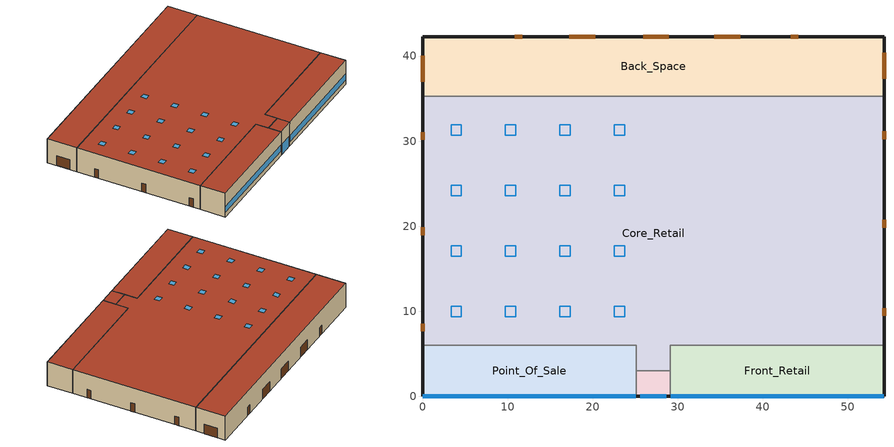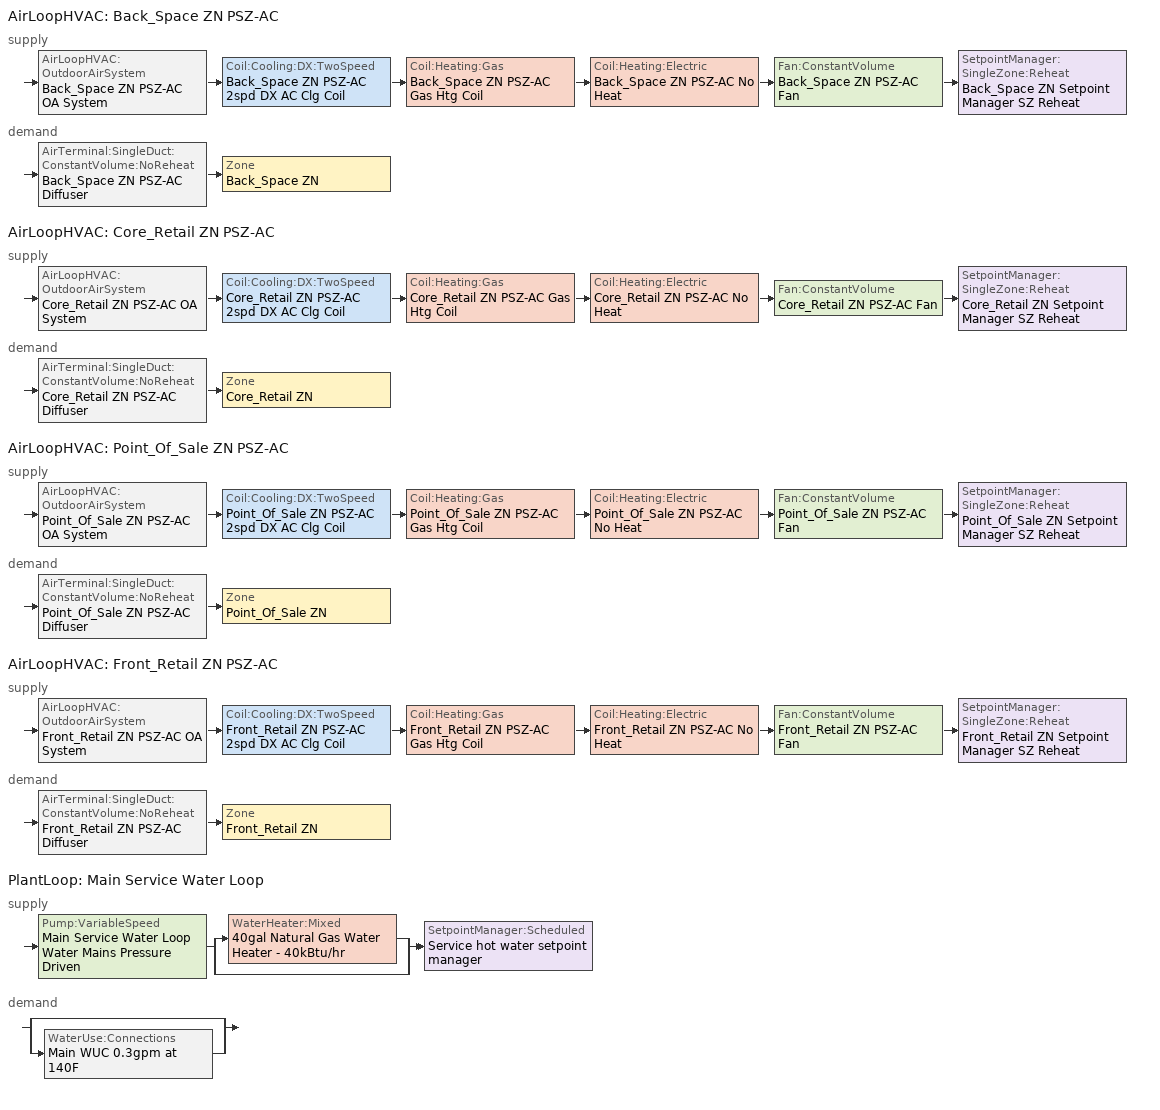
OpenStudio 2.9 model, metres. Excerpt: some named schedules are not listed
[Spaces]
Core_Retail
 floor ground: 54.27,35.27 54.27,6 29.14,6 29.14,3 25.14,3 25.14,6 0,6 0,35.27 z0
 wall outside: 54.27,6 54.27,35.27 / 0,35.27 0,6 z0:6.1
 wall to Back_Space: 54.27,35.27 0,35.27 z0:6.1
 wall to Front_Entry: 25.14,3 29.14,3 z0:6.1
 wall to Point_Of_Sale: 0,6 25.14,6 25.14,3 z0:6.1
 wall to Front_Retail: 29.14,3 29.14,6 54.27,6 z0:6.1
 door: 0,8.54 0,7.62 / 0,19.84 0,18.93 / 0,31.06 0,30.15 / 54.27,9.44 54.27,10.35 / 54.27,19.81 54.27,20.72 / 54.27,30.23 54.27,31.15 z0:2.13
 roof outside: 29.14,3 29.14,6 54.27,6 54.27,35.27 0,35.27 0,6 25.14,6 25.14,3 z6.1
 skylight: 23.78,16.46 23.78,17.68 22.56,17.68 22.56,16.46 z6.1; 4.57,30.7 4.57,31.92 3.35,31.92 3.35,30.7 z6.1; 4.57,9.35 4.57,10.57 3.35,10.57 3.35,9.35 z6.1; 4.57,16.46 4.57,17.68 3.35,17.68 3.35,16.46 z6.1; 17.37,16.46 17.37,17.68 16.15,17.68 16.15,16.46 z6.1; 17.37,30.7 17.37,31.92 16.15,31.92 16.15,30.7 z6.1; 17.37,23.58 17.37,24.8 16.15,24.8 16.15,23.58 z6.1; 4.57,23.58 4.57,24.8 3.35,24.8 3.35,23.58 z6.1; 17.37,9.35 17.37,10.57 16.15,10.57 16.15,9.35 z6.1; 10.97,23.58 10.97,24.8 9.75,24.8 9.75,23.58 z6.1; 10.97,9.35 10.97,10.57 9.75,10.57 9.75,9.35 z6.1; 23.78,23.58 23.78,24.8 22.56,24.8 22.56,23.58 z6.1; 23.78,30.7 23.78,31.92 22.56,31.92 22.56,30.7 z6.1; 10.97,16.46 10.97,17.68 9.75,17.68 9.75,16.46 z6.1; 23.78,9.35 23.78,10.57 22.56,10.57 22.56,9.35 z6.1; 10.97,30.7 10.97,31.92 9.75,31.92 9.75,30.7 z6.1
Back_Space
 floor ground: 54.27,42.27 54.27,35.27 0,35.27 0,42.27 z0
 wall outside: 54.27,35.27 54.27,42.27 0,42.27 0,35.27 z0:6.1
 door: 44.21,42.27 43.3,42.27 / 11.75,42.27 10.83,42.27 z0:2.13; 54.27,37.32 54.27,40.36 / 37.36,42.27 34.31,42.27 / 28.98,42.27 25.93,42.27 / 20.31,42.27 17.26,42.27 / 0,40.01 0,36.96 z0:2.44
 roof outside: 54.27,35.27 54.27,42.27 0,42.27 0,35.27 z6.1
Front_Retail
 floor ground: 54.27,6 54.27,0 29.14,0 29.14,6 z0
 wall outside: 29.14,0 54.27,0 54.27,6 z0:6.1
 wall to Front_Entry: 29.14,3 29.14,0 z0:6.1
 window: 29.19,0 54.22,0 z1.14:2.66
 roof outside: 54.27,0 54.27,6 29.14,6 29.14,0 z6.1
Point_Of_Sale
 floor ground: 25.14,6 25.14,0 0,0 0,6 z0
 wall outside: 0,6 0,0 25.14,0 z0:6.1
 wall to Front_Entry: 25.14,0 25.14,3 z0:6.1
 window: 0.05,0 25.09,0 z1.14:2.66
 roof outside: 25.14,0 25.14,6 0,6 0,0 z6.1
Front_Entry
 floor ground: 29.14,3 29.14,0 25.14,0 25.14,3 z0
 wall outside: 25.14,0 29.14,0 z0:6.1
 window: 25.64,0 28.64,0 z0.05:2.66
 roof outside: 29.14,0 29.14,3 25.14,3 25.14,0 z6.1
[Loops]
AirLoopHVAC 'Back_Space ZN PSZ-AC'
 supply: AirLoopHVAC:OutdoorAirSystem 'Back_Space ZN PSZ-AC OA System' > Coil:Cooling:DX:TwoSpeed 'Back_Space ZN PSZ-AC 2spd DX AC Clg Coil' > Coil:Heating:Gas 'Back_Space ZN PSZ-AC Gas Htg Coil' > Coil:Heating:Electric 'Back_Space ZN PSZ-AC No Heat' > Fan:ConstantVolume 'Back_Space ZN PSZ-AC Fan' > SetpointManager:SingleZone:Reheat 'Back_Space ZN Setpoint Manager SZ Reheat'
 demand: AirTerminal:SingleDuct:ConstantVolume:NoReheat 'Back_Space ZN PSZ-AC Diffuser' > Zone 'Back_Space ZN'
AirLoopHVAC 'Core_Retail ZN PSZ-AC'
 supply: AirLoopHVAC:OutdoorAirSystem 'Core_Retail ZN PSZ-AC OA System' > Coil:Cooling:DX:TwoSpeed 'Core_Retail ZN PSZ-AC 2spd DX AC Clg Coil' > Coil:Heating:Gas 'Core_Retail ZN PSZ-AC Gas Htg Coil' > Coil:Heating:Electric 'Core_Retail ZN PSZ-AC No Heat' > Fan:ConstantVolume 'Core_Retail ZN PSZ-AC Fan' > SetpointManager:SingleZone:Reheat 'Core_Retail ZN Setpoint Manager SZ Reheat'
 demand: AirTerminal:SingleDuct:ConstantVolume:NoReheat 'Core_Retail ZN PSZ-AC Diffuser' > Zone 'Core_Retail ZN'
AirLoopHVAC 'Point_Of_Sale ZN PSZ-AC'
 supply: AirLoopHVAC:OutdoorAirSystem 'Point_Of_Sale ZN PSZ-AC OA System' > Coil:Cooling:DX:TwoSpeed 'Point_Of_Sale ZN PSZ-AC 2spd DX AC Clg Coil' > Coil:Heating:Gas 'Point_Of_Sale ZN PSZ-AC Gas Htg Coil' > Coil:Heating:Electric 'Point_Of_Sale ZN PSZ-AC No Heat' > Fan:ConstantVolume 'Point_Of_Sale ZN PSZ-AC Fan' > SetpointManager:SingleZone:Reheat 'Point_Of_Sale ZN Setpoint Manager SZ Reheat'
 demand: AirTerminal:SingleDuct:ConstantVolume:NoReheat 'Point_Of_Sale ZN PSZ-AC Diffuser' > Zone 'Point_Of_Sale ZN'
AirLoopHVAC 'Front_Retail ZN PSZ-AC'
 supply: AirLoopHVAC:OutdoorAirSystem 'Front_Retail ZN PSZ-AC OA System' > Coil:Cooling:DX:TwoSpeed 'Front_Retail ZN PSZ-AC 2spd DX AC Clg Coil' > Coil:Heating:Gas 'Front_Retail ZN PSZ-AC Gas Htg Coil' > Coil:Heating:Electric 'Front_Retail ZN PSZ-AC No Heat' > Fan:ConstantVolume 'Front_Retail ZN PSZ-AC Fan' > SetpointManager:SingleZone:Reheat 'Front_Retail ZN Setpoint Manager SZ Reheat'
 demand: AirTerminal:SingleDuct:ConstantVolume:NoReheat 'Front_Retail ZN PSZ-AC Diffuser' > Zone 'Front_Retail ZN'
PlantLoop 'Main Service Water Loop'
 supply: Pump:VariableSpeed 'Main Service Water Loop Water Mains Pressure Driven' > split
  | WaterHeater:Mixed '40gal Natural Gas Water Heater - 40kBtu/hr'
  | bypass
  join > SetpointManager:Scheduled 'Service hot water setpoint manager'
 demand: split
  | bypass
  | WaterUse:Connections 'Main WUC 0.3gpm at 140F'
[Site]
Chicago Ohare Intl Ap_IL_USA: Latitude {deg}=41.98; Longitude {deg}=-87.92; Time Zone {hr}=-6; Elevation {m}=201; Terrain=City
[Building]
-RetailStandalone-ASHRAE 169-2006-5A created: 2020-03-26 09:37:12 -0700: North Axis {deg}=0; Default Construction Set=90.1-2013 - Retail - ASHRAE 169-2006-5A; Standards Number of Stories=1; Standards Number of Above Ground Stories=1; Standards Building Type=RetailStandalone
[ClimateZones]
Climate Zone Institution Name 1=ASHRAE; Climate Zone Document Name 1=ANSI/ASHRAE Standard 169; Climate Zone Document Year 1=2006; Climate Zone Value 1=5A
[Site:WaterMainsTemperature]
Calculation Method=Correlation; Annual Average Outdoor Air Temperature {C}=9.925; Maximum Difference In Monthly Average Outdoor Air Temperatures {deltaC}=28.7
[SizingPeriod:DesignDay] Barometric Pressure {Pa}=98934; Sky Clearness=0; Rain Indicator=0; Snow Indicator=0; Day of Month=21; Daylight Saving Time Indicator=0; Humidity Indicating Type=Wetbulb; Dry-Bulb Temperature Range Modifier Type=DefaultMultipliers
Name | Maximum Dry-Bulb Temperature {C} | Daily Dry-Bulb Temperature Range {deltaC} | Humidity Indicating Conditions at Maximum Dry-Bulb | Wind Speed {m/s} | Wind Direction {deg} | Month | Day Type | Solar Model Indicator | ASHRAE Taub | ASHRAE Taud
Chicago Ohare Intl Ap Ann Clg .4% Condns DB=>MWB | 33.3 | 10.5 | 23.7 | 5.2 | 230 | 7 | SummerDesignDay | ASHRAETau | 0.455 | 2.05
Chicago Ohare Intl Ap Ann Htg 99.6% Condns DB | -20 | 0 | -20 | 4.9 | 270 | 1 | WinterDesignDay | ASHRAEClearSky
[Site:GroundTemperature:BuildingSurface]
20.66, 20.62, 20.62, 20.65, 20.7, 22.97, 23.33, 23.41, 23.44, 21.17, 20.88, 20.75
[Material:NoMass] Thermal Absorptance=0.9; Solar Absorptance=0.7
Name | Roughness | Thermal Resistance {m2-K/W} | Visible Absorptance
CP02 CARPET PAD | VeryRough | 0.21648 | 0.8
Typical Insulation R-14.97 | Smooth | 2.63723 | 0.7
Typical Carpet Pad | Smooth | 0.21648 | 0.8
Typical Insulation R-8.72 | Smooth | 1.53614 | 0.7
Typical Insulation R-30.13 | Smooth | 5.30668 | 0.7
Typical Insulation R-1.15 | Smooth | 0.202509 | 0.7
Typical Insulation R-1.15 1 | Smooth | 0.202527 | 0.7
[Material]
Name | Roughness | Thickness {m} | Conductivity {W/m-K} | Density {kg/m3} | Specific Heat {J/kg-K} | Thermal Absorptance | Solar Absorptance | Visible Absorptance
100mm Normalweight concrete floor | MediumSmooth | 0.1016 | 2.31 | 2322 | 832
G01 13mm gypsum board | Smooth | 0.0127 | 0.16 | 800 | 1090 | 0.9 | 0.7 | 0.5
4 in. Normalweight Concrete Floor | MediumRough | 0.1016 | 2.31 | 2322 | 832 | 0.9 | 0.7 | 0.7
1IN Stucco | Smooth | 0.0253 | 0.6918 | 1858 | 837 | 0.9 | 0.7 | 0.92
8IN CONCRETE HW RefBldg | Rough | 0.2032 | 1.311 | 2240 | 836.8 | 0.9 | 0.7 | 0.7
1/2IN Gypsum | Smooth | 0.0127 | 0.16 | 784.9 | 830 | 0.9 | 0.4 | 0.4
Roof Membrane | VeryRough | 0.0095 | 0.16 | 1121.29 | 1460 | 0.9 | 0.7 | 0.7
Metal Roof Surface; F08 Metal surface | Smooth | 0.0008 | 45.28 | 7824 | 500 | 0.9 | 0.7 | 0.7
8 in. Normalweight Concrete Floor | MediumRough | 0.2032 | 2.31 | 2322 | 832 | 0.9 | 0.7 | 0.7
8 in. Concrete Block Basement Wall | MediumRough | 0.2032 | 1.326 | 1842 | 912 | 0.9 | 0.7 | 0.7
G05 25mm wood | MediumSmooth | 0.0254 | 0.15 | 608 | 1630 | 0.9 | 0.5 | 0.5
Std Wood 6inch | MediumSmooth | 0.15 | 0.12 | 540 | 1210 | 0.9 | 0.7 | 0.7
[Construction]
Typical Insulated Exterior Mass Floor R-17.54: Typical Insulation R-14.97, 4 in. Normalweight Concrete Floor, Typical Carpet Pad
Typical Insulated Exterior Mass Wall R-11.11: 1IN Stucco, 8IN CONCRETE HW RefBldg, Typical Insulation R-8.72, 1/2IN Gypsum
Typical IEAD Roof R-31.25: Roof Membrane, Typical Insulation R-30.13, Metal Roof Surface
Typical Interior Floor: 100mm Normalweight concrete floor, CP02 CARPET PAD
Typical Interior Wall: G01 13mm gypsum board, G01 13mm gypsum board
Typical Interior Ceiling: CP02 CARPET PAD, 100mm Normalweight concrete floor
Typical Insulated Carpeted 8in Slab Floor: 8 in. Normalweight Concrete Floor, Typical Carpet Pad
Typical Insulated Basement Mass Wall: 8 in. Concrete Block Basement Wall
U 0.48 SHGC 0.40 Dbl Ref-D Clr 6mm/13mm: REF D CLEAR 6MM, AIR 13MM, CLEAR 6MM
Typical Insulated Metal Door R-2.0: F08 Metal surface, Typical Insulation R-1.15
U 0.44 SHGC 0.26 Dbl Ref-B-H Clr 6mm/13mm Air: REF B CLEAR HI 6MM, AIR 13MM, CLEAR 6MM
Typical Overhead Door R-2.0: Typical Insulation R-1.15 1
Window_U_0.50_SHGC_0.40_Skylight_Frame_Width_0.430_in: Glass_2052_LayerAvg, Gap_1_W_0_0038, Glass_2027F_LayerAvg
Typical Interior Window: Clear 3mm
Typical Interior Door; Typical Interior Partition: G05 25mm wood
InteriorFurnishings: Std Wood 6inch
[DefaultConstructionSet]
90.1-2013 - Retail - ASHRAE 169-2006-5A: Default Exterior Surface Constructions=Default Surface Constructions 1; Default Interior Surface Constructions=Default Surface Constructions 2; Default Ground Contact Surface Constructions=Default Surface Constructions 3; Default Exterior SubSurface Constructions=Default Sub Surface Constructions 1; Default Interior SubSurface Constructions=Default Sub Surface Constructions 2; Interior Partition Construction=Typical Interior Partition
[DefaultSurfaceConstructions]
Name | Floor Construction | Wall Construction | Roof Ceiling Construction
Default Surface Constructions 1 | Typical Insulated Exterior Mass Floor R-17.54 | Typical Insulated Exterior Mass Wall R-11.11 | Typical IEAD Roof R-31.25
Default Surface Constructions 2 | Typical Interior Floor | Typical Interior Wall | Typical Interior Ceiling
Default Surface Constructions 3 | Typical Insulated Carpeted 8in Slab Floor | Typical Insulated Basement Mass Wall
[DefaultSubSurfaceConstructions]
Name | Fixed Window Construction | Operable Window Construction | Door Construction | Glass Door Construction | Overhead Door Construction | Skylight Construction | Tubular Daylight Dome Construction | Tubular Daylight Diffuser Construction
Default Sub Surface Constructions 1 | U 0.48 SHGC 0.40 Dbl Ref-D Clr 6mm/13mm | U 0.48 SHGC 0.40 Dbl Ref-D Clr 6mm/13mm | Typical Insulated Metal Door R-2.0 | U 0.44 SHGC 0.26 Dbl Ref-B-H Clr 6mm/13mm Air | Typical Overhead Door R-2.0 | Window_U_0.50_SHGC_0.40_Skylight_Frame_Width_0.430_in | Typical Interior Window | Typical Interior Window
Default Sub Surface Constructions 2 | Typical Interior Window | Typical Interior Window | Typical Interior Door
[WindowMaterial:Glazing] Optical Data Type=SpectralAverage; Infrared Transmittance at Normal Incidence=0; Dirt Correction Factor for Solar and Visible Transmittance=1; Solar Diffusing=No
Name | Thickness {m} | Solar Transmittance at Normal Incidence | Front Side Solar Reflectance at Normal Incidence | Back Side Solar Reflectance at Normal Incidence | Visible Transmittance at Normal Incidence | Front Side Visible Reflectance at Normal Incidence | Back Side Visible Reflectance at Normal Incidence | Front Side Infrared Hemispherical Emissivity | Back Side Infrared Hemispherical Emissivity | Conductivity {W/m-K}
REF D CLEAR 6MM | 0.006 | 0.429 | 0.308 | 0.379 | 0.334 | 0.453 | 0.505 | 0.84 | 0.82 | 0.9
CLEAR 6MM | 0.006 | 0.775 | 0.071 | 0.071 | 0.881 | 0.08 | 0.08 | 0.84 | 0.84 | 0.9
REF B CLEAR HI 6MM | 0.006 | 0.24 | 0.16 | 0.32 | 0.3 | 0.16 | 0.29 | 0.84 | 0.6 | 0.9
Glass_2052_LayerAvg | 0.00837 | 0.507767 | 0.054228 | 0.0544931 | 0.586833 | 0.05805 | 0.058397 | 0.84 | 0.84 | 1
Glass_2027F_LayerAvg | 0.004 | 0.369744 | 0.470069 | 0.340935 | 0.765222 | 0.0546 | 0.073741 | 0.03675 | 0.84 | 1
Clear 3mm | 0.003 | 0.837 | 0.075 | 0.075 | 0.898 | 0.081 | 0.081 | 0.84 | 0.84 | 0.9
[WindowMaterial:Gas] Gas Type=Air
Name | Thickness {m}
AIR 13MM | 0.0127
Gap_1_W_0_0038 | 0.0038
[Space] Building Story=Building Story 1; Part of Total Floor Area=Yes
Name | Space Type | Thermal Zone
Core_Retail | Retail Core_Retail | Core_Retail ZN
Back_Space | Retail Back_Space | Back_Space ZN
Front_Retail | Retail Front_Retail | Front_Retail ZN
Point_Of_Sale | Retail Point_of_Sale | Point_Of_Sale ZN
Front_Entry | Retail Entry | Front_Entry ZN
[BuildingStory]
Building Story 1: Nominal Z Coordinate {m}=0
[SpaceType] Standards Building Type=Retail
Name | Default Schedule Set | Design Specification Outdoor Air Object | Standards Space Type
Retail Back_Space | Retail Back_Space Schedule Set | Retail Back_Space Ventilation | Back_Space
Retail Entry | Retail Entry Schedule Set | Retail Entry Ventilation | Entry
Retail Point_of_Sale | Retail Point_of_Sale Schedule Set | Retail Point_of_Sale Ventilation | Point_of_Sale
Retail Core_Retail | Retail Core_Retail Schedule Set | Retail Core_Retail Ventilation | Core_Retail
Retail Front_Retail | Retail Front_Retail Schedule Set | Retail Front_Retail Ventilation | Front_Retail
[People:Definition] Number of People Calculation Method=People/Area; People per Space Floor Area {person/m2}=0.161459; Fraction Radiant=0.3
Retail Back_Space People Definition; Retail Core_Retail People Definition; Retail Front_Retail People Definition; Retail Point_of_Sale People Definition
[People] Work Efficiency Schedule=Work Efficiency Schedule; Clothing Insulation Schedule=Clothing Schedule; Air Velocity Schedule=Air Velocity Schedule; Multiplier=1
Name | People Definition | Space or SpaceType
Retail Back_Space People | Retail Back_Space People Definition | Retail Back_Space
Retail Core_Retail People | Retail Core_Retail People Definition | Retail Core_Retail
Retail Front_Retail People | Retail Front_Retail People Definition | Retail Front_Retail
Retail Point_of_Sale People | Retail Point_of_Sale People Definition | Retail Point_of_Sale
[Lights:Definition] Design Level Calculation Method=Watts/Area; Fraction Radiant=0.7; Fraction Visible=0.2; Return Air Fraction=0
Name | Watts per Space Floor Area {W/m2}
Retail Back_Space Lights Definition | 7.56703
Retail Core_Retail Lights Definition; Retail Front_Retail Lights Definition; Retail Point_of_Sale Lights Definition | 15.5
Retail Entry Lights Definition | 9.68752
[Lights] Fraction Replaceable=1
Name | Lights Definition | Space or SpaceType
Retail Back_Space Lights | Retail Back_Space Lights Definition | Retail Back_Space
Retail Core_Retail Lights | Retail Core_Retail Lights Definition | Retail Core_Retail
Retail Entry Lights | Retail Entry Lights Definition | Retail Entry
Retail Front_Retail Lights | Retail Front_Retail Lights Definition | Retail Front_Retail
Retail Point_of_Sale Lights | Retail Point_of_Sale Lights Definition | Retail Point_of_Sale
[ElectricEquipment:Definition] Design Level Calculation Method=Watts/Area; Fraction Latent=0; Fraction Radiant=0.5; Fraction Lost=0
Name | Watts per Space Floor Area {W/m2}
Retail Back_Space Elec Equip Definition | 8.07293
Retail Core_Retail Elec Equip Definition; Retail Front_Retail Elec Equip Definition | 3.22917
Retail Point_of_Sale Elec Equip Definition | 21.5278
[ElectricEquipment]
Name | Electric Equipment Definition | Space or SpaceType
Retail Back_Space Elec Equip | Retail Back_Space Elec Equip Definition | Retail Back_Space
Retail Core_Retail Elec Equip | Retail Core_Retail Elec Equip Definition | Retail Core_Retail
Retail Front_Retail Elec Equip | Retail Front_Retail Elec Equip Definition | Retail Front_Retail
Retail Point_of_Sale Elec Equip | Retail Point_of_Sale Elec Equip Definition | Retail Point_of_Sale
[DesignSpecification:OutdoorAir] Outdoor Air Method=Sum; Outdoor Air Flow per Floor Area {m3/s-m2}=0.0006096
Name | Outdoor Air Flow per Person {m3/s-person}
Retail Back_Space Ventilation
Retail Core_Retail Ventilation; Retail Entry Ventilation; Retail Front_Retail Ventilation; Retail Point_of_Sale Ventilation | 0.00353961
[DefaultScheduleSet] Number of People Schedule=RetailStandalone BLDG_OCC_SCH_2010; People Activity Level Schedule=RetailStandalone ACTIVITY_SCH; Electric Equipment Schedule=RetailStandalone BLDG_EQUIP_SCH_2013; Infiltration Schedule=RetailStandalone INFIL_SCH_PNNL
Name | Lighting Schedule
Retail Back_Space Schedule Set | RetailStandalone BLDG_LIGHT_BACK_SCH_2013
Retail Core_Retail Schedule Set; Retail Point_of_Sale Schedule Set | RetailStandalone BLDG_LIGHT_SCH_2013
Retail Entry Schedule Set | RetailStandalone BLDG_LIGHT_ENTRY_SCH_2013
Retail Front_Retail Schedule Set | RetailStandalone BLDG_LIGHT_FRONT_SCH_2013
[ThermostatSetpoint:DualSetpoint]
Name | Heating Setpoint Temperature Schedule | Cooling Setpoint Temperature Schedule
Retail Back_Space Thermostat 1; Retail Front_Retail Thermostat 1; Retail Point_of_Sale Thermostat 1 | RetailStandalone HTGSETP_SCH_NO_OPTIMUM | RetailStandalone CLGSETP_SCH_NO_SETBACK
Retail Core_Retail Thermostat 1 | RetailStandalone HTGSETP_SCH_YES_OPTIMUM | RetailStandalone CLGSETP_SCH_YES_OPTIMUM
Retail Entry Thermostat 1 | RetailStandalone HTGSETP_SCH_FrontEntry_STD2013 | RetailStandalone FRONT_ENTRY_COOLING
[SpaceInfiltration:DesignFlowRate] Temperature Term Coefficient=0; Velocity Squared Term Coefficient=0
Name | Space or SpaceType | Schedule | Design Flow Rate Calculation Method | Flow per Exterior Surface Area {m3/s-m2} | Constant Term Coefficient | Velocity Term Coefficient | Design Flow Rate {m3/s}
Back_Space Infiltration | Back_Space | RetailStandalone INFIL_SCH_PNNL | Flow/ExteriorArea | 0.000297767 | 0 | 0.224
Core_Retail Infiltration | Core_Retail | RetailStandalone INFIL_SCH_PNNL | Flow/ExteriorArea | 0.000103844 | 0 | 0.224
Front_Entry Infiltration | Front_Entry | RetailStandalone INFIL_SCH_PNNL | Flow/ExteriorArea | 0.000381719 | 0 | 0.224
Front_Retail Infiltration | Front_Retail | RetailStandalone INFIL_SCH_PNNL | Flow/ExteriorArea | 0.000317386 | 0 | 0.224
Point_Of_Sale Infiltration | Point_Of_Sale | RetailStandalone INFIL_SCH_PNNL | Flow/ExteriorArea | 0.000317386 | 0 | 0.224
Entry door Infiltration | Front_Entry | RetailStandalone INFIL_Door_Opening_SCH_2013 | Flow/Space |  | 1 | 0 | 0.937287
[ThermalZone] Use Ideal Air Loads=No
Name | Thermostat
Back_Space ZN | Retail Back_Space Thermostat 1
Core_Retail ZN | Retail Core_Retail Thermostat 1
Front_Entry ZN | Retail Entry Thermostat 1
Front_Retail ZN | Retail Front_Retail Thermostat 1
Point_Of_Sale ZN | Retail Point_of_Sale Thermostat 1
[Sizing:Zone] Zone Cooling Design Supply Air Temperature Input Method=SupplyAirTemperature; Zone Cooling Design Supply Air Temperature Difference {deltaC}=11.11; Zone Heating Design Supply Air Temperature Input Method=SupplyAirTemperature; Zone Heating Design Supply Air Temperature {C}=50; Zone Heating Design Supply Air Temperature Difference {deltaC}=11.11; Zone Cooling Design Supply Air Humidity Ratio {kg-H2O/kg-air}=0.0085; Zone Heating Design Supply Air Humidity Ratio {kg-H2O/kg-air}=0.008; Cooling Design Air Flow Method=DesignDay; Heating Design Air Flow Method=DesignDay; Account for Dedicated Outdoor Air System=No; Dedicated Outdoor Air System Control Strategy=NeutralSupplyAir; Dedicated Outdoor Air Low Setpoint Temperature for Design {C}=autosize; Dedicated Outdoor Air High Setpoint Temperature for Design {C}=autosize
Name | Zone Cooling Design Supply Air Temperature {C}
Back_Space ZN; Core_Retail ZN; Front_Retail ZN; Point_Of_Sale ZN | 12.7778
Front_Entry ZN | 14
[Zone equipment]
Back_Space ZN: Back_Space ZN PSZ-AC Diffuser
Core_Retail ZN: Core_Retail ZN PSZ-AC Diffuser
Front_Entry ZN: Front_Entry ZN Unit Heater
Front_Retail ZN: Front_Retail ZN PSZ-AC Diffuser
Point_Of_Sale ZN: Point_Of_Sale ZN PSZ-AC Diffuser
[AirLoopHVAC] Availability Schedule=RetailStandalone HVACOperationSchd; Design Supply Air Flow Rate {m3/s}=AutoSize
Back_Space ZN PSZ-AC; Core_Retail ZN PSZ-AC; Point_Of_Sale ZN PSZ-AC; Front_Retail ZN PSZ-AC
[Sizing:System] Type of Load to Size On=Sensible; Design Outdoor Air Flow Rate {m3/s}=Autosize; Central Heating Maximum System Air Flow Ratio=1; Preheat Design Temperature {C}=7.22222; Preheat Design Humidity Ratio {kg-H2O/kg-Air}=0.008; Precool Design Temperature {C}=12.7778; Precool Design Humidity Ratio {kg-H2O/kg-Air}=0.008; Central Cooling Design Supply Air Temperature {C}=12.7778; Central Heating Design Supply Air Temperature {C}=50; Sizing Option=Coincident; 100% Outdoor Air in Cooling=No; 100% Outdoor Air in Heating=No; Central Cooling Design Supply Air Humidity Ratio {kg-H2O/kg-Air}=0.0085; Central Heating Design Supply Air Humidity Ratio {kg-H2O/kg-Air}=0.008; Cooling Design Air Flow Method=DesignDay; Cooling Design Air Flow Rate {m3/s}=0; Heating Design Air Flow Method=DesignDay; Heating Design Air Flow Rate {m3/s}=0; System Outdoor Air Method=ZoneSum; Zone Maximum Outdoor Air Fraction=1; Cooling Supply Air Flow Rate Per Floor Area {m3/s-m2}=0.00996765; Cooling Fraction of Autosized Cooling Supply Air Flow Rate=1; Cooling Supply Air Flow Rate Per Unit Cooling Capacity {m3/s-W}=3.94755e-05; Heating Supply Air Flow Rate Per Floor Area {m3/s-m2}=0.00996765; Heating Fraction of Autosized Heating Supply Air Flow Rate=1; Heating Fraction of Autosized Cooling Supply Air Flow Rate=1; Heating Supply Air Flow Rate Per Unit Heating Capacity {m3/s-W}=3.15882e-05; Cooling Design Capacity Method=CoolingDesignCapacity; Cooling Design Capacity {W}=autosize; Cooling Design Capacity Per Floor Area {W/m2}=234.7; Fraction of Autosized Cooling Design Capacity=1; Heating Design Capacity Method=HeatingDesignCapacity; Heating Design Capacity {W}=autosize; Heating Design Capacity Per Floor Area {W/m2}=157; Fraction of Autosized Heating Design Capacity=1; Central Cooling Capacity Control Method=OnOff
Back_Space ZN PSZ-AC; Core_Retail ZN PSZ-AC; Point_Of_Sale ZN PSZ-AC; Front_Retail ZN PSZ-AC
[SetpointManager:SingleZone:Reheat] Minimum Supply Air Temperature {C}=12.7778; Maximum Supply Air Temperature {C}=50
Name | Control Zone
Back_Space ZN Setpoint Manager SZ Reheat | Back_Space ZN
Core_Retail ZN Setpoint Manager SZ Reheat | Core_Retail ZN
Point_Of_Sale ZN Setpoint Manager SZ Reheat | Point_Of_Sale ZN
Front_Retail ZN Setpoint Manager SZ Reheat | Front_Retail ZN
[Fan:ConstantVolume] Pressure Rise {Pa}=622.722; Maximum Flow Rate {m3/s}=AutoSize; Motor In Airstream Fraction=1
Name | Availability Schedule | Fan Total Efficiency | Motor Efficiency
Back_Space ZN PSZ-AC Fan; Core_Retail ZN PSZ-AC Fan; Point_Of_Sale ZN PSZ-AC Fan; Front_Retail ZN PSZ-AC Fan | RetailStandalone HVACOperationSchd | 0.54 | 0.9
Front_Entry ZN UnitHeater Fan | RetailStandalone FrontEntry_FanSched | 0.53625 | 0.825
[Coil:Heating:Gas] Gas Burner Efficiency=0.8; Nominal Capacity {W}=AutoSize; Parasitic Electric Load {W}=0; Parasitic Gas Load {W}=0
Name | Availability Schedule
Back_Space ZN PSZ-AC Gas Htg Coil; Core_Retail ZN PSZ-AC Gas Htg Coil; Point_Of_Sale ZN PSZ-AC Gas Htg Coil; Front_Retail ZN PSZ-AC Gas Htg Coil | Always On Discrete
Front_Entry ZN UnitHeater Gas Htg Coil | RetailStandalone FrontEntry_FanSched
[Coil:Heating:Electric] Availability Schedule=Always Off Discrete; Efficiency=1; Nominal Capacity {W}=0
Back_Space ZN PSZ-AC No Heat; Core_Retail ZN PSZ-AC No Heat; Point_Of_Sale ZN PSZ-AC No Heat; Front_Retail ZN PSZ-AC No Heat
[Coil:Cooling:DX:TwoSpeed] Availability Schedule=Always On Discrete; Rated High Speed Total Cooling Capacity {W}=Autosize; Rated High Speed Sensible Heat Ratio=Autosize; Rated High Speed COP {W/W}=3; Rated High Speed Air Flow Rate {m3/s}=Autosize; Rated Low Speed Total Cooling Capacity {W}=Autosize; Rated Low Speed Sensible Heat Ratio=0.69; Rated Low Speed COP {W/W}=3; Condenser Type=AirCooled; High Speed Evaporative Condenser Effectiveness=0; High Speed Evaporative Condenser Air Flow Rate {m3/s}=Autosize; High Speed Evaporative Condenser Pump Rated Power Consumption {W}=Autosize; Low Speed Evaporative Condenser Effectiveness=0; Low Speed Evaporative Condenser Air Flow Rate {m3/s}=Autosize; Low Speed Evaporative Condenser Pump Rated Power Consumption {W}=Autosize; Basin Heater Capacity {W/K}=10; Basin Heater Setpoint Temperature {C}=2
Name | Total Cooling Capacity Function of Temperature Curve | Total Cooling Capacity Function of Flow Fraction Curve | Energy Input Ratio Function of Temperature Curve | Energy Input Ratio Function of Flow Fraction Curve | Part Load Fraction Correlation Curve | Low Speed Total Cooling Capacity Function of Temperature Curve | Low Speed Energy Input Ratio Function of Temperature Curve
Back_Space ZN PSZ-AC 2spd DX AC Clg Coil | Curve Biquadratic 5 | Curve Quadratic 4 | Curve Biquadratic 6 | Curve Quadratic 5 | Curve Quadratic 6 | Curve Biquadratic 7 | Curve Biquadratic 8
Core_Retail ZN PSZ-AC 2spd DX AC Clg Coil | Curve Biquadratic 13 | Curve Quadratic 10 | Curve Biquadratic 14 | Curve Quadratic 11 | Curve Quadratic 12 | Curve Biquadratic 15 | Curve Biquadratic 16
Point_Of_Sale ZN PSZ-AC 2spd DX AC Clg Coil | Curve Biquadratic 21 | Curve Quadratic 16 | Curve Biquadratic 22 | Curve Quadratic 17 | Curve Quadratic 18 | Curve Biquadratic 23 | Curve Biquadratic 24
Front_Retail ZN PSZ-AC 2spd DX AC Clg Coil | Curve Biquadratic 29 | Curve Quadratic 22 | Curve Biquadratic 30 | Curve Quadratic 23 | Curve Quadratic 24 | Curve Biquadratic 31 | Curve Biquadratic 32
[Controller:OutdoorAir] Minimum Outdoor Air Flow Rate {m3/s}=autosize; Maximum Outdoor Air Flow Rate {m3/s}=Autosize; Economizer Control Type=NoEconomizer; Economizer Control Action Type=ModulateFlow; Economizer Maximum Limit Dry-Bulb Temperature {C}=28; Economizer Maximum Limit Enthalpy {J/kg}=64000; Lockout Type=NoLockout; Minimum Limit Type=FixedMinimum; Minimum Outdoor Air Schedule=RetailStandalone MinOA_MotorizedDamper_Sched; High Humidity Control=No; Heat Recovery Bypass Control Type=BypassWhenWithinEconomizerLimits
Name | Controller Mechanical Ventilation
Back_Space ZN PSZ-AC OA System Controller | Controller Mechanical Ventilation 1
Core_Retail ZN PSZ-AC OA System Controller | Controller Mechanical Ventilation 2
Point_Of_Sale ZN PSZ-AC OA System Controller | Controller Mechanical Ventilation 3
Front_Retail ZN PSZ-AC OA System Controller | Controller Mechanical Ventilation 4
[Controller:MechanicalVentilation] Availability Schedule=Always On Discrete; System Outdoor Air Method=ZoneSum
Controller Mechanical Ventilation 1; Controller Mechanical Ventilation 2; Controller Mechanical Ventilation 3; Controller Mechanical Ventilation 4
[AirLoopHVAC:OutdoorAirSystem]
Name | Controller
Back_Space ZN PSZ-AC OA System | Back_Space ZN PSZ-AC OA System Controller
Core_Retail ZN PSZ-AC OA System | Core_Retail ZN PSZ-AC OA System Controller
Point_Of_Sale ZN PSZ-AC OA System | Point_Of_Sale ZN PSZ-AC OA System Controller
Front_Retail ZN PSZ-AC OA System | Front_Retail ZN PSZ-AC OA System Controller
[AvailabilityManager:NightCycle] Applicability Schedule=Always On Discrete; Control Type=CycleOnAny; Thermostat Tolerance {deltaC}=1; Cycling Run Time {s}=1800
Availability Manager Night Cycle 1; Availability Manager Night Cycle 2; Availability Manager Night Cycle 3; Availability Manager Night Cycle 4
[AirTerminal:SingleDuct:ConstantVolume:NoReheat] Availability Schedule=Always On Discrete; Maximum Air Flow Rate {m3/s}=AutoSize
Back_Space ZN PSZ-AC Diffuser; Core_Retail ZN PSZ-AC Diffuser; Point_Of_Sale ZN PSZ-AC Diffuser; Front_Retail ZN PSZ-AC Diffuser
[ZoneHVAC:UnitHeater]
Front_Entry ZN Unit Heater: Availability Schedule=RetailStandalone FrontEntry_FanSched; Supply Air Fan=Front_Entry ZN UnitHeater Fan; Maximum Supply Air Flow Rate {m3/s}=autosize; Fan Control Type=OnOff; Heating Coil=Front_Entry ZN UnitHeater Gas Htg Coil; Minimum Hot Water Flow Rate {m3/s}=0; Heating Convergence Tolerance=0.001
[EnergyManagementSystem:Sensor]
OAT_F: Output Variable or Output Meter Index Key=Environment; Output Variable or Output Meter=Site Outdoor Air Drybulb Temperature
[EnergyManagementSystem:Actuator] Actuated Component=RetailStandalone FrontEntry_FanSched; Actuated Component Type=Schedule:Year; Actuated Component Control Type=Schedule Value
FrontEntry_Fan; FrontEntry_Coil
[EnergyManagementSystem:Program]
FrontEntry_HeaterControl: SET OAT_F = (OAT_F*1.8)+32; IF OAT_F > 45; SET FrontEntry_Coil = 0; SET FrontEntry_Fan = 0; ELSE; SET FrontEntry_Coil = 1; SET FrontEntry_Fan = 1; ENDIF
[EnergyManagementSystem:ProgramCallingManager]
FrontEntry_HeaterManager: BeginTimestepBeforePredictor; FrontEntry_HeaterControl
[InternalMass:Definition]
Internal Mass Definition 1: Construction=InteriorFurnishings; Design Level Calculation Method=SurfaceArea/Area; Surface Area per Space Floor Area=2
[InternalMass] Internal Mass Definition=Internal Mass Definition 1; Multiplier=1
Name | Space or SpaceType
Core_Retail Mass | Core_Retail
Back_Space Mass | Back_Space
Front_Retail Mass | Front_Retail
Point_Of_Sale Mass | Point_Of_Sale
[PlantLoop]
Main Service Water Loop: Glycol Concentration=0; Maximum Loop Temperature {C}=60; Minimum Loop Temperature {C}=10; Plant Loop Volume {m3}=Autocalculate; Load Distribution Scheme=Optimal
[Sizing:Plant]
Main Service Water Loop: Loop Type=Heating; Design Loop Exit Temperature {C}=60; Loop Design Temperature Difference {deltaC}=5; Sizing Option=NonCoincident; Zone Timesteps in Averaging Window=1; Coincident Sizing Factor Mode=None
[SetpointManager:Scheduled]
Service hot water setpoint manager: Control Variable=Temperature; Schedule=Service Water Loop Temp - 140F
[Pump:VariableSpeed]
Main Service Water Loop Water Mains Pressure Driven: Rated Pump Head {Pa}=0.001; Motor Efficiency=1; Pump Control Type=Continuous; Skin Loss Radiative Fraction=0.5; Design Power Sizing Method=PowerPerFlowPerPressure; Design Electric Power per Unit Flow Rate {W/(m3/s)}=348701.1; Design Shaft Power per Unit Flow Rate per Unit Head {W-s/m3-Pa}=1.28205; Design Minimum Flow Rate Fraction=0
[WaterHeater:Mixed]
40gal Natural Gas Water Heater - 40kBtu/hr: Tank Volume {m3}=0.151416; Setpoint Temperature Schedule=Service Water Loop Temp - 140F; Deadband Temperature Difference {deltaC}=2; Maximum Temperature Limit {C}=60; Heater Control Type=Cycle; Heater Maximum Capacity {W}=11722.8; Heater Fuel Type=NaturalGas; Heater Thermal Efficiency=0.78; Off Cycle Parasitic Fuel Consumption Rate {W}=1860; Off Cycle Parasitic Fuel Type=NaturalGas; Off Cycle Parasitic Heat Fraction to Tank=0.8; On Cycle Parasitic Fuel Consumption Rate {W}=1860; On Cycle Parasitic Fuel Type=NaturalGas; Ambient Temperature Indicator=ThermalZone; Ambient Temperature Thermal Zone=Back_Space ZN; Off Cycle Loss Coefficient to Ambient Temperature {W/K}=6; On Cycle Loss Coefficient to Ambient Temperature {W/K}=6; Use Side Effectiveness=1; Source Side Effectiveness=1; Use Side Design Flow Rate {m3/s}=autosize; Source Side Design Flow Rate {m3/s}=autosize; Indirect Water Heating Recovery Time {hr}=1.5; Source Side Flow Control Mode=IndirectHeatPrimarySetpoint
[WaterUse:Connections]
Main WUC 0.3gpm at 140F: Water Use Equipment Name 1=Main Service Water Use 0.3gpm at 140F
[WaterUse:Equipment:Definition]
Main Service Water Use Def 0.3gpm: Peak Flow Rate {m3/s}=1.89271e-05; Target Temperature Schedule=Mixed Water At Faucet Temp - 140F; Sensible Fraction Schedule=Fraction Sensible - 0.2; Latent Fraction Schedule=Fraction Latent - 0.05
[WaterUse:Equipment]
Main Service Water Use 0.3gpm at 140F: Water Use Equipment Definition=Main Service Water Use Def 0.3gpm; Flow Rate Fraction Schedule=RetailStandalone BLDG_SWH_SCH
[Exterior:Lights:Definition]
Name | Design Level {W}
Occ Sensing Exterior Lights Def | 4328
NonDimming Exterior Lights Def | 316
[Exterior:Lights] Control Option=AstronomicalClock
Name | Exterior Lights Definition | Schedule
Occ Sensing Exterior Lights Def | Occ Sensing Exterior Lights Def | RetailStandalone Exterior_lighting_schedule_b
NonDimming Exterior Lights Def | NonDimming Exterior Lights Def | RetailStandalone Exterior_lighting_schedule_a
[Schedule:Constant]
Name | Value
Always On Discrete | 1
Always Off Discrete | 0
[Schedule:Ruleset]
Name | Default Day Schedule | Summer Design Day Schedule | Winter Design Day Schedule
Clothing Schedule | Clothing Schedule Default Winter Clothes
Air Velocity Schedule | Air Velocity Schedule Default
Work Efficiency Schedule | Work Efficiency Schedule Default
RetailStandalone BLDG_OCC_SCH_2010 | RetailStandalone BLDG_OCC_SCH_2010 Default | RetailStandalone BLDG_OCC_SCH_2010 Summer Design Day | RetailStandalone BLDG_OCC_SCH_2010 Winter Design Day
RetailStandalone ACTIVITY_SCH | RetailStandalone ACTIVITY_SCH Default | RetailStandalone ACTIVITY_SCH Summer Design Day | RetailStandalone ACTIVITY_SCH Winter Design Day
RetailStandalone BLDG_LIGHT_BACK_SCH_2013 | RetailStandalone BLDG_LIGHT_BACK_SCH_2013 Default | RetailStandalone BLDG_LIGHT_BACK_SCH_2013 Summer Design Day | RetailStandalone BLDG_LIGHT_BACK_SCH_2013 Winter Design Day
RetailStandalone BLDG_EQUIP_SCH_2013 | RetailStandalone BLDG_EQUIP_SCH_2013 Default | RetailStandalone BLDG_EQUIP_SCH_2013 Summer Design Day | RetailStandalone BLDG_EQUIP_SCH_2013 Winter Design Day
RetailStandalone INFIL_SCH_PNNL | RetailStandalone INFIL_SCH_PNNL Default | RetailStandalone INFIL_SCH_PNNL Summer Design Day | RetailStandalone INFIL_SCH_PNNL Winter Design Day
RetailStandalone HTGSETP_SCH_NO_OPTIMUM | RetailStandalone HTGSETP_SCH_NO_OPTIMUM Default | RetailStandalone HTGSETP_SCH_NO_OPTIMUM Summer Design Day | RetailStandalone HTGSETP_SCH_NO_OPTIMUM Winter Design Day
RetailStandalone CLGSETP_SCH_NO_SETBACK | RetailStandalone CLGSETP_SCH_NO_SETBACK Default | RetailStandalone CLGSETP_SCH_NO_SETBACK Summer Design Day | RetailStandalone CLGSETP_SCH_NO_SETBACK Winter Design Day
RetailStandalone BLDG_LIGHT_SCH_2013 | RetailStandalone BLDG_LIGHT_SCH_2013 Default | RetailStandalone BLDG_LIGHT_SCH_2013 Summer Design Day | RetailStandalone BLDG_LIGHT_SCH_2013 Winter Design Day
RetailStandalone HTGSETP_SCH_YES_OPTIMUM | RetailStandalone HTGSETP_SCH_YES_OPTIMUM Default | RetailStandalone HTGSETP_SCH_YES_OPTIMUM Summer Design Day | RetailStandalone HTGSETP_SCH_YES_OPTIMUM Winter Design Day
RetailStandalone CLGSETP_SCH_YES_OPTIMUM | RetailStandalone CLGSETP_SCH_YES_OPTIMUM Default | RetailStandalone CLGSETP_SCH_YES_OPTIMUM Summer Design Day | RetailStandalone CLGSETP_SCH_YES_OPTIMUM Winter Design Day
RetailStandalone BLDG_LIGHT_ENTRY_SCH_2013 | RetailStandalone BLDG_LIGHT_ENTRY_SCH_2013 Default | RetailStandalone BLDG_LIGHT_ENTRY_SCH_2013 Summer Design Day | RetailStandalone BLDG_LIGHT_ENTRY_SCH_2013 Winter Design Day
RetailStandalone HTGSETP_SCH_FrontEntry_STD2013 | RetailStandalone HTGSETP_SCH_FrontEntry_STD2013 Default | RetailStandalone HTGSETP_SCH_FrontEntry_STD2013 Summer Design Day | RetailStandalone HTGSETP_SCH_FrontEntry_STD2013 Winter Design Day
RetailStandalone FRONT_ENTRY_COOLING | RetailStandalone FRONT_ENTRY_COOLING Default | RetailStandalone FRONT_ENTRY_COOLING Summer Design Day | RetailStandalone FRONT_ENTRY_COOLING Winter Design Day
RetailStandalone BLDG_LIGHT_FRONT_SCH_2013 | RetailStandalone BLDG_LIGHT_FRONT_SCH_2013 Default | RetailStandalone BLDG_LIGHT_FRONT_SCH_2013 Summer Design Day | RetailStandalone BLDG_LIGHT_FRONT_SCH_2013 Winter Design Day
RetailStandalone HVACOperationSchd | RetailStandalone HVACOperationSchd Default | RetailStandalone HVACOperationSchd Summer Design Day | RetailStandalone HVACOperationSchd Winter Design Day
RetailStandalone MinOA_MotorizedDamper_Sched | RetailStandalone MinOA_MotorizedDamper_Sched Default | RetailStandalone MinOA_MotorizedDamper_Sched Summer Design Day | RetailStandalone MinOA_MotorizedDamper_Sched Winter Design Day
RetailStandalone FrontEntry_FanSched | RetailStandalone FrontEntry_FanSched Default | RetailStandalone FrontEntry_FanSched Summer Design Day | RetailStandalone FrontEntry_FanSched Winter Design Day
RetailStandalone INFIL_Door_Opening_SCH_2013 | RetailStandalone INFIL_Door_Opening_SCH_2013 Default | RetailStandalone INFIL_Door_Opening_SCH_2013 Summer Design Day | RetailStandalone INFIL_Door_Opening_SCH_2013 Winter Design Day
Service Water Loop Temp - 140F | Service Water Loop Temp - 140F Default
Fraction Sensible - 0.2 | Fraction Sensible - 0.2 Default
Fraction Latent - 0.05 | Fraction Latent - 0.05 Default
Mixed Water At Faucet Temp - 140F | Mixed Water At Faucet Temp - 140F Default
RetailStandalone BLDG_SWH_SCH | RetailStandalone BLDG_SWH_SCH Default | RetailStandalone BLDG_SWH_SCH Summer Design Day | RetailStandalone BLDG_SWH_SCH Winter Design Day
RetailStandalone Exterior_lighting_schedule_b | RetailStandalone Exterior_lighting_schedule_b Default | RetailStandalone Exterior_lighting_schedule_b Summer Design Day | RetailStandalone Exterior_lighting_schedule_b Winter Design Day
RetailStandalone Exterior_lighting_schedule_a | RetailStandalone Exterior_lighting_schedule_a Default | RetailStandalone Exterior_lighting_schedule_a Summer Design Day | RetailStandalone Exterior_lighting_schedule_a Winter Design Day
[Schedule:Day]
Clothing Schedule Default Winter Clothes; RetailStandalone BLDG_OCC_SCH_2010 Summer Design Day; RetailStandalone BLDG_LIGHT_BACK_SCH_2013 Summer Design Day; RetailStandalone BLDG_EQUIP_SCH_2013 Summer Design Day; RetailStandalone BLDG_LIGHT_SCH_2013 Summer Design Day; RetailStandalone BLDG_LIGHT_ENTRY_SCH_2013 Summer Design Day; RetailStandalone BLDG_LIGHT_FRONT_SCH_2013 Summer Design Day; RetailStandalone MinOA_MotorizedDamper_Sched Winter Design Day; RetailStandalone FrontEntry_FanSched Default; RetailStandalone FrontEntry_FanSched Winter Design Day; RetailStandalone FrontEntry_FanSched Summer Design Day: 24, 0, 1
Air Velocity Schedule Default: 24, 0, 0.2
Work Efficiency Schedule Default; RetailStandalone BLDG_OCC_SCH_2010 Winter Design Day; RetailStandalone BLDG_LIGHT_BACK_SCH_2013 Winter Design Day; RetailStandalone BLDG_EQUIP_SCH_2013 Winter Design Day; RetailStandalone BLDG_LIGHT_SCH_2013 Winter Design Day; RetailStandalone BLDG_LIGHT_ENTRY_SCH_2013 Winter Design Day; RetailStandalone BLDG_LIGHT_FRONT_SCH_2013 Winter Design Day: 24, 0, 0
RetailStandalone BLDG_OCC_SCH_2010 Default: 9, 0, 0, 10, 0, 0.1, 12, 0, 0.2, 17, 0, 0.4, 18, 0, 0.2, 19, 0, 0.1, 24, 0, 0
RetailStandalone ACTIVITY_SCH Default; RetailStandalone ACTIVITY_SCH Winter Design Day; RetailStandalone ACTIVITY_SCH Summer Design Day: 24, 0, 120
RetailStandalone BLDG_LIGHT_BACK_SCH_2013 Default: 9, 0, 0.05, 10, 0, 0.0782046, 12, 0, 0.312819, 17, 0, 0.469228, 18, 0, 0.312819, 19, 0, 0.156409, 24, 0, 0.05
RetailStandalone BLDG_EQUIP_SCH_2013 Default: 9, 0, 0.148029, 10, 0, 0.29916, 12, 0, 0.59832, 17, 0, 0.797761, 18, 0, 0.59832, 19, 0, 0.39888, 24, 0, 0.148029
RetailStandalone INFIL_SCH_PNNL Default: 8, 0, 1, 19, 0, 0.25, 24, 0, 1
RetailStandalone INFIL_SCH_PNNL Summer Design Day: 6, 0, 1, 21, 0, 0.25, 24, 0, 1
RetailStandalone INFIL_SCH_PNNL Winter Design Day: 6, 0, 1, 22, 0, 0.25, 24, 0, 1
RetailStandalone HTGSETP_SCH_NO_OPTIMUM Default: 7, 0, 15.56, 19, 0, 21.11, 24, 0, 15.56
RetailStandalone HTGSETP_SCH_NO_OPTIMUM Summer Design Day; RetailStandalone HTGSETP_SCH_YES_OPTIMUM Summer Design Day; RetailStandalone HTGSETP_SCH_FrontEntry_STD2013 Summer Design Day: 24, 0, 15.56
RetailStandalone HTGSETP_SCH_NO_OPTIMUM Winter Design Day; RetailStandalone HTGSETP_SCH_YES_OPTIMUM Winter Design Day: 6, 0, 15.56, 7, 0, 18.33, 21, 0, 21.11, 24, 0, 15.56
RetailStandalone CLGSETP_SCH_NO_SETBACK Default: 24, 0, 23.89
RetailStandalone CLGSETP_SCH_NO_SETBACK Summer Design Day; RetailStandalone CLGSETP_SCH_YES_OPTIMUM Summer Design Day: 6, 0, 29.44, 7, 0, 26.67, 21, 0, 23.89, 24, 0, 29.44
RetailStandalone CLGSETP_SCH_NO_SETBACK Winter Design Day; RetailStandalone CLGSETP_SCH_YES_OPTIMUM Winter Design Day: 24, 0, 29.44
RetailStandalone BLDG_LIGHT_SCH_2013 Default: 9, 0, 0.05, 10, 0, 0.1, 12, 0, 0.4, 17, 0, 0.6, 18, 0, 0.4, 19, 0, 0.2, 24, 0, 0.05
RetailStandalone HTGSETP_SCH_YES_OPTIMUM Default: 7, 0, 15.56, 8, 0, 17.8, 9, 0, 20, 19, 0, 21.11, 24, 0, 15.56
RetailStandalone CLGSETP_SCH_YES_OPTIMUM Default: 7, 0, 29.44, 8, 0, 27.8, 9, 0, 25.6, 19, 0, 23.89, 24, 0, 29.44
RetailStandalone BLDG_LIGHT_ENTRY_SCH_2013 Default: 9, 0, 0.05, 10, 0, 0.082, 12, 0, 0.328, 17, 0, 0.492, 18, 0, 0.328, 19, 0, 0.164, 24, 0, 0.05
RetailStandalone HTGSETP_SCH_FrontEntry_STD2013 Default: 8, 0, 15.56, 19, 0, 16, 24, 0, 15.56
RetailStandalone HTGSETP_SCH_FrontEntry_STD2013 Winter Design Day: 6, 0, 15.56, 21, 0, 16, 24, 0, 15.56
RetailStandalone FRONT_ENTRY_COOLING Default; RetailStandalone FRONT_ENTRY_COOLING Winter Design Day; RetailStandalone FRONT_ENTRY_COOLING Summer Design Day: 24, 0, 100
RetailStandalone BLDG_LIGHT_FRONT_SCH_2013 Default: 9, 0, 0.05, 10, 0, 0.09682, 12, 0, 0.38728, 17, 0, 0.58092, 18, 0, 0.38728, 19, 0, 0.19364, 24, 0, 0.05
RetailStandalone HVACOperationSchd Default: 8, 0, 0, 19, 0, 1, 24, 0, 0
RetailStandalone HVACOperationSchd Summer Design Day: 6, 0, 0, 21, 0, 1, 24, 0, 0
RetailStandalone HVACOperationSchd Winter Design Day: 6, 0, 0, 22, 0, 1, 24, 0, 0
RetailStandalone MinOA_MotorizedDamper_Sched Default: 9, 0, 0, 19, 0, 1, 24, 0, 0
RetailStandalone MinOA_MotorizedDamper_Sched Summer Design Day: 7, 0, 0, 21, 0, 1, 24, 0, 0
RetailStandalone INFIL_Door_Opening_SCH_2013 Default; RetailStandalone INFIL_Door_Opening_SCH_2013 Winter Design Day; RetailStandalone INFIL_Door_Opening_SCH_2013 Summer Design Day: 8, 0, 0, 12, 0, 0.131, 18, 0, 1, 20, 0, 0.131, 24, 0, 0
RetailStandalone Exterior_lighting_schedule_b Default; RetailStandalone Exterior_lighting_schedule_b Winter Design Day; RetailStandalone Exterior_lighting_schedule_b Summer Design Day: 6, 0, 0.7, 24, 0, 1
RetailStandalone Exterior_lighting_schedule_a Default; RetailStandalone Exterior_lighting_schedule_a Winter Design Day; RetailStandalone Exterior_lighting_schedule_a Summer Design Day: 6, 0, 0, 24, 0, 1
[Schedule:Rule] Date Specification Type=DateRange; Start Day=1
Name | Schedule Ruleset | Rule Order | Day Schedule | Start Month | End Month | End Day | Apply Saturday | Apply Monday | Apply Tuesday | Apply Wednesday | Apply Thursday | Apply Friday
Schedule Rule 1 | Clothing Schedule | 0 | Clothing Schedule Summer Clothes | 5 | 9 | 30
Schedule Rule 2 | RetailStandalone BLDG_OCC_SCH_2010 | 1 | RetailStandalone BLDG_OCC_SCH_2010 Sat Day | 1 | 12 | 31 | Yes
Schedule Rule 3 | RetailStandalone BLDG_OCC_SCH_2010 | 0 | RetailStandalone BLDG_OCC_SCH_2010 Wkdy Day | 1 | 12 | 31 |  | Yes | Yes | Yes | Yes | Yes
Schedule Rule 4 | RetailStandalone BLDG_LIGHT_BACK_SCH_2013 | 1 | RetailStandalone BLDG_LIGHT_BACK_SCH_2013 Sat Day | 1 | 12 | 31 | Yes
Schedule Rule 5 | RetailStandalone BLDG_LIGHT_BACK_SCH_2013 | 0 | RetailStandalone BLDG_LIGHT_BACK_SCH_2013 Wkdy Day | 1 | 12 | 31 |  | Yes | Yes | Yes | Yes | Yes
Schedule Rule 6 | RetailStandalone BLDG_EQUIP_SCH_2013 | 1 | RetailStandalone BLDG_EQUIP_SCH_2013 Sat Day | 1 | 12 | 31 | Yes
Schedule Rule 7 | RetailStandalone BLDG_EQUIP_SCH_2013 | 0 | RetailStandalone BLDG_EQUIP_SCH_2013 Wkdy Day | 1 | 12 | 31 |  | Yes | Yes | Yes | Yes | Yes
Schedule Rule 8 | RetailStandalone INFIL_SCH_PNNL | 1 | RetailStandalone INFIL_SCH_PNNL SmrDsn|Wkdy Day | 1 | 12 | 31 |  | Yes | Yes | Yes | Yes | Yes
Schedule Rule 9 | RetailStandalone INFIL_SCH_PNNL | 0 | RetailStandalone INFIL_SCH_PNNL WntrDsn|Sat Day | 1 | 12 | 31 | Yes
Schedule Rule 10 | RetailStandalone HTGSETP_SCH_NO_OPTIMUM | 1 | RetailStandalone HTGSETP_SCH_NO_OPTIMUM Sat Day | 1 | 12 | 31 | Yes
Schedule Rule 11 | RetailStandalone HTGSETP_SCH_NO_OPTIMUM | 0 | RetailStandalone HTGSETP_SCH_NO_OPTIMUM Wkdy Day | 1 | 12 | 31 |  | Yes | Yes | Yes | Yes | Yes
Schedule Rule 12 | RetailStandalone CLGSETP_SCH_NO_SETBACK | 0 | RetailStandalone CLGSETP_SCH_NO_SETBACK Default|Sat|Wkdy Day | 1 | 12 | 31 | Yes | Yes | Yes | Yes | Yes | Yes
Schedule Rule 13 | RetailStandalone BLDG_LIGHT_SCH_2013 | 1 | RetailStandalone BLDG_LIGHT_SCH_2013 Sat Day | 1 | 12 | 31 | Yes
Schedule Rule 14 | RetailStandalone BLDG_LIGHT_SCH_2013 | 0 | RetailStandalone BLDG_LIGHT_SCH_2013 Wkdy Day | 1 | 12 | 31 |  | Yes | Yes | Yes | Yes | Yes
Schedule Rule 15 | RetailStandalone HTGSETP_SCH_YES_OPTIMUM | 1 | RetailStandalone HTGSETP_SCH_YES_OPTIMUM Sat Day | 1 | 12 | 31 | Yes
Schedule Rule 16 | RetailStandalone HTGSETP_SCH_YES_OPTIMUM | 0 | RetailStandalone HTGSETP_SCH_YES_OPTIMUM Wkdy Day | 1 | 12 | 31 |  | Yes | Yes | Yes | Yes | Yes
Schedule Rule 17 | RetailStandalone CLGSETP_SCH_YES_OPTIMUM | 1 | RetailStandalone CLGSETP_SCH_YES_OPTIMUM Sat Day | 1 | 12 | 31 | Yes
Schedule Rule 18 | RetailStandalone CLGSETP_SCH_YES_OPTIMUM | 0 | RetailStandalone CLGSETP_SCH_YES_OPTIMUM Wkdy Day | 1 | 12 | 31 |  | Yes | Yes | Yes | Yes | Yes
Schedule Rule 19 | RetailStandalone BLDG_LIGHT_ENTRY_SCH_2013 | 1 | RetailStandalone BLDG_LIGHT_ENTRY_SCH_2013 Sat Day | 1 | 12 | 31 | Yes
Schedule Rule 20 | RetailStandalone BLDG_LIGHT_ENTRY_SCH_2013 | 0 | RetailStandalone BLDG_LIGHT_ENTRY_SCH_2013 Wkdy Day | 1 | 12 | 31 |  | Yes | Yes | Yes | Yes | Yes
Schedule Rule 21 | RetailStandalone HTGSETP_SCH_FrontEntry_STD2013 | 1 | RetailStandalone HTGSETP_SCH_FrontEntry_STD2013 Sat Day | 1 | 12 | 31 | Yes
Schedule Rule 22 | RetailStandalone HTGSETP_SCH_FrontEntry_STD2013 | 0 | RetailStandalone HTGSETP_SCH_FrontEntry_STD2013 WntrDsn|Wkdy Day | 1 | 12 | 31 |  | Yes | Yes | Yes | Yes | Yes
Schedule Rule 23 | RetailStandalone BLDG_LIGHT_FRONT_SCH_2013 | 1 | RetailStandalone BLDG_LIGHT_FRONT_SCH_2013 Sat Day | 1 | 12 | 31 | Yes
Schedule Rule 24 | RetailStandalone BLDG_LIGHT_FRONT_SCH_2013 | 0 | RetailStandalone BLDG_LIGHT_FRONT_SCH_2013 Wkdy Day | 1 | 12 | 31 |  | Yes | Yes | Yes | Yes | Yes
Schedule Rule 25 | RetailStandalone HVACOperationSchd | 1 | RetailStandalone HVACOperationSchd SmrDsn|Wkdy Day | 1 | 12 | 31 |  | Yes | Yes | Yes | Yes | Yes
Schedule Rule 26 | RetailStandalone HVACOperationSchd | 0 | RetailStandalone HVACOperationSchd WntrDsn|Sat Day | 1 | 12 | 31 | Yes
Schedule Rule 27 | RetailStandalone MinOA_MotorizedDamper_Sched | 1 | RetailStandalone MinOA_MotorizedDamper_Sched Sat Day | 1 | 12 | 31 | Yes
Schedule Rule 28 | RetailStandalone MinOA_MotorizedDamper_Sched | 0 | RetailStandalone MinOA_MotorizedDamper_Sched SmrDsn|Wkdy Day | 1 | 12 | 31 |  | Yes | Yes | Yes | Yes | Yes
[Curve:Biquadratic] Minimum Value of x=17; Maximum Value of x=22; Minimum Value of y=13; Maximum Value of y=46
Name | Coefficient1 Constant | Coefficient2 x | Coefficient3 x**2 | Coefficient4 y | Coefficient5 y**2 | Coefficient6 x*y
Curve Biquadratic 5; Curve Biquadratic 7; Curve Biquadratic 13; Curve Biquadratic 15; Curve Biquadratic 21; Curve Biquadratic 23; Curve Biquadratic 29; Curve Biquadratic 31 | 0.42415 | 0.04426 | -0.00042 | 0.00333 | -8e-005 | -0.00021
Curve Biquadratic 6; Curve Biquadratic 8; Curve Biquadratic 14; Curve Biquadratic 16; Curve Biquadratic 22; Curve Biquadratic 24; Curve Biquadratic 30; Curve Biquadratic 32 | 1.23649 | -0.02431 | 0.00057 | -0.01434 | 0.00063 | -0.00038
[Curve:Quadratic]
Name | Coefficient1 Constant | Coefficient2 x | Coefficient3 x**2 | Minimum Value of x | Maximum Value of x
Curve Quadratic 4; Curve Quadratic 10; Curve Quadratic 16; Curve Quadratic 22 | 0.77136 | 0.34053 | -0.11088 | 0.75918 | 1.13877
Curve Quadratic 5; Curve Quadratic 11; Curve Quadratic 17; Curve Quadratic 23 | 1.2055 | -0.32953 | 0.12308 | 0.75918 | 1.13877
Curve Quadratic 6; Curve Quadratic 12; Curve Quadratic 18; Curve Quadratic 24 | 0.771 | 0.229 | 0 | 0 | 1
